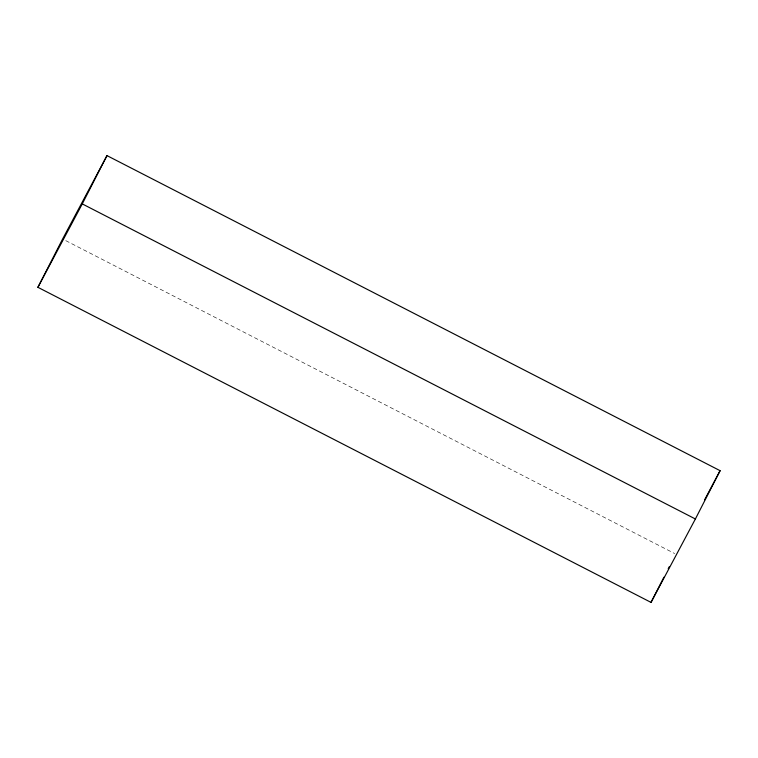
<?xml version="1.0" encoding="UTF-8"?>
<svg xmlns="http://www.w3.org/2000/svg" width="758" height="758" viewBox="0 0 758 758"><rect width="100%" height="100%" fill="white"/><g stroke="black" fill="none" stroke-linecap="round" stroke-linejoin="round"><path stroke-width="0.57" stroke-dasharray="3.79 2.84" d="M65.766 240.637L674.677 553.558"/><path stroke-width="1.14" d="M37.9 287.31L62.611 239.016L106.982 155.608L720.1 470.69L695.389 518.984L651.018 602.392L37.9 287.31L82.271 203.902L106.982 155.608M651.018 602.392L663.913 577.189M668.205 568.794L669.286 566.69M704.57 499.882L720.1 470.69M82.271 203.902L695.389 518.984"/></g></svg>
